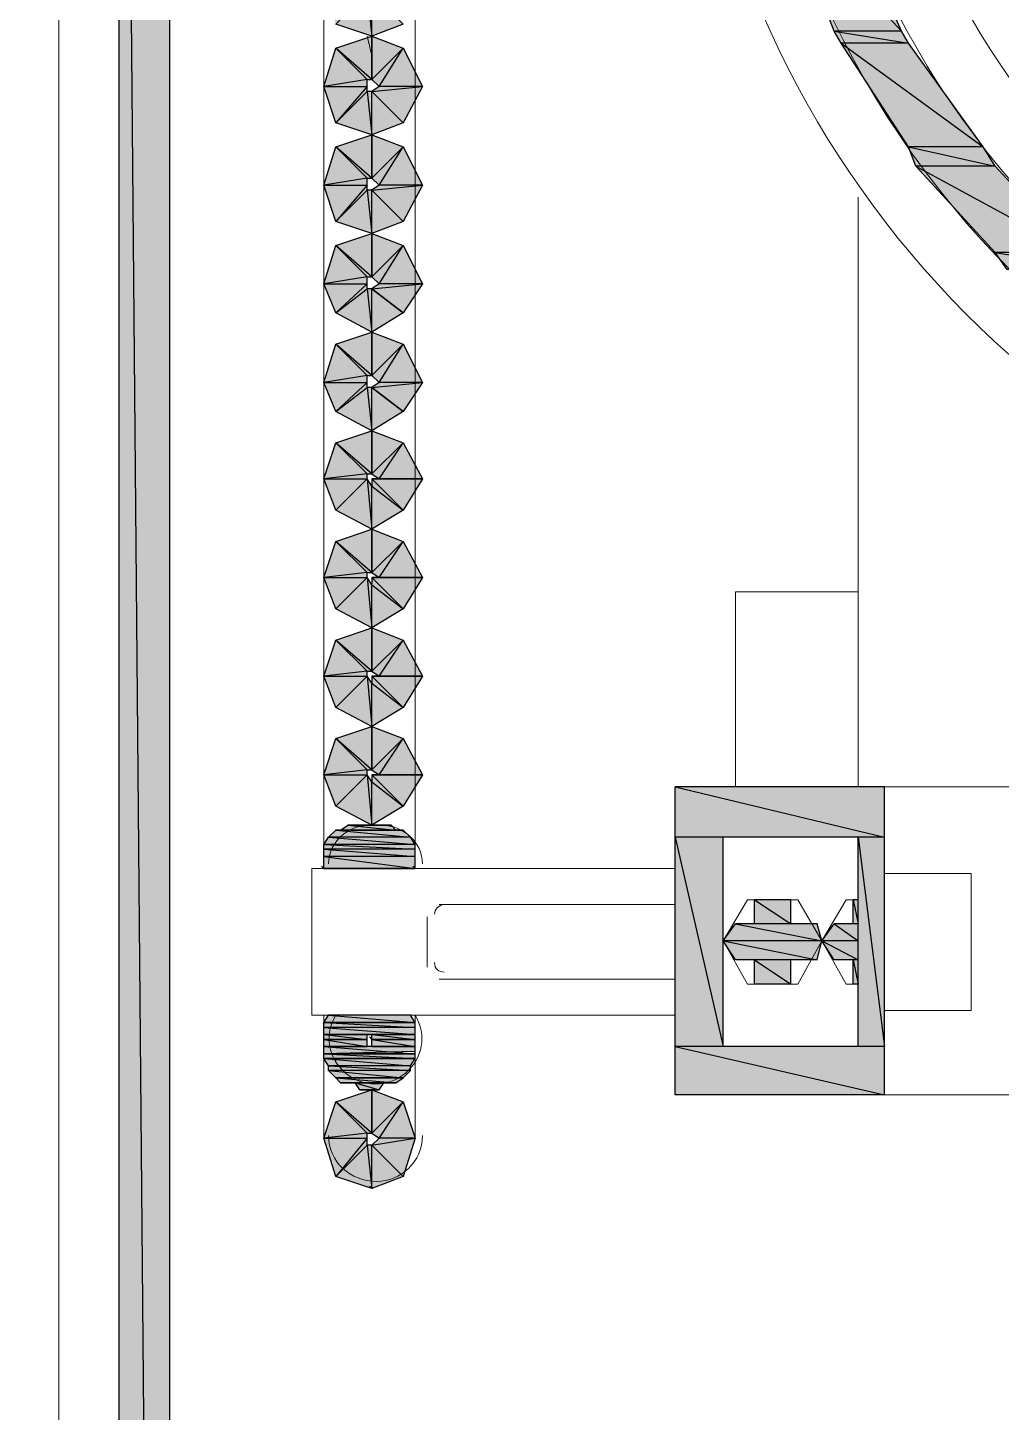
# Model space of a CAD drawing. Header units: millimetres. Extents: x 40 to 176, y -32 to 59.
# Drawn here: x 102.631 to 103.196, y -0.579 to 0.225 of the extents above; entities that cross this region are included whole.
import ezdxf

# ---------------------------------------------------------------- set-up
doc = ezdxf.new("R2010")
doc.units = ezdxf.units.MM
doc.layers.add('15 - Quadro de medição', color=6, linetype='Continuous')

msp = doc.modelspace()

# ---------------------------------------------------------------- hatches: boundary and pattern name
at = {"layer": '15 - Quadro de medição', "true_color": 0x000007}
h = msp.add_hatch(color=7, dxfattribs=at)
h.paths.add_polyline_path([(102.71339, 1.02481), (102.68406, 1.02481), (102.71339, -2.31903)])
h.paths.add_polyline_path([(102.68406, 1.02481), (102.71339, -2.31903), (102.68406, -2.31903)])
h = msp.add_hatch(color=7, dxfattribs=at)
h.paths.add_polyline_path([(103.10588, 0.2957), (103.07096, 0.2957), (103.138, 0.22307)])
h.paths.add_polyline_path([(103.07096, 0.2957), (103.138, 0.22307), (103.0989, 0.22307)])
h = msp.add_hatch(color=7, dxfattribs=at)
h.paths.add_polyline_path([(102.83072, 0.27754), (102.83072, 0.2524), (102.80977, 0.27056)])
h.paths.add_polyline_path([(102.83072, 0.2524), (102.80977, 0.27056), (102.82792, 0.2524)])
h.paths.add_polyline_path([(102.80977, 0.27056), (102.82792, 0.2524), (102.80278, 0.24821)])
h.paths.add_polyline_path([(102.82792, 0.2524), (102.80278, 0.24821), (102.82792, 0.24821)])
h.paths.add_polyline_path([(102.80278, 0.24821), (102.82792, 0.24821), (102.80977, 0.22726)])
h.paths.add_polyline_path([(102.82792, 0.24821), (102.80977, 0.22726), (102.82792, 0.24542)])
h.paths.add_polyline_path([(102.80977, 0.22726), (102.82792, 0.24542), (102.83072, 0.22028)])
h.paths.add_polyline_path([(102.82792, 0.24542), (102.83072, 0.22028), (102.83072, 0.24542)])
h.paths.add_polyline_path([(102.83072, 0.22028), (102.83072, 0.24542), (102.84888, 0.22726)])
h = msp.add_hatch(color=7, dxfattribs=at)
h.paths.add_polyline_path([(102.83072, 0.22028), (102.83072, 0.19513), (102.80977, 0.21329)])
h.paths.add_polyline_path([(102.83072, 0.19513), (102.80977, 0.21329), (102.82792, 0.19513)])
h.paths.add_polyline_path([(102.80977, 0.21329), (102.82792, 0.19513), (102.80278, 0.19094)])
h.paths.add_polyline_path([(102.82792, 0.19513), (102.80278, 0.19094), (102.82792, 0.19094)])
h.paths.add_polyline_path([(102.80278, 0.19094), (102.82792, 0.19094), (102.80977, 0.16999)])
h.paths.add_polyline_path([(102.82792, 0.19094), (102.80977, 0.16999), (102.82792, 0.18815)])
h.paths.add_polyline_path([(102.80977, 0.16999), (102.82792, 0.18815), (102.83072, 0.16301)])
h.paths.add_polyline_path([(102.82792, 0.18815), (102.83072, 0.16301), (102.83072, 0.18815)])
h.paths.add_polyline_path([(102.83072, 0.16301), (102.83072, 0.18815), (102.84888, 0.16999)])
h = msp.add_hatch(color=7, dxfattribs=at)
h.paths.add_polyline_path([(102.86005, 0.19094), (102.83491, 0.19094), (102.84888, 0.21329)])
h.paths.add_polyline_path([(102.83491, 0.19094), (102.84888, 0.21329), (102.83072, 0.19513)])
h.paths.add_polyline_path([(102.84888, 0.21329), (102.83072, 0.19513), (102.83072, 0.22028)])
h = msp.add_hatch(color=7, dxfattribs=at)
h.paths.add_polyline_path([(103.138, 0.22307), (103.0989, 0.22307), (103.1422, 0.21609)])
h.paths.add_polyline_path([(103.0989, 0.22307), (103.1422, 0.21609), (103.10309, 0.21609)])
h = msp.add_hatch(color=7, dxfattribs=at)
h.paths.add_polyline_path([(103.1422, 0.21609), (103.10309, 0.21609), (103.18549, 0.15603)])
h.paths.add_polyline_path([(103.10309, 0.21609), (103.18549, 0.15603), (103.1422, 0.15603)])
h = msp.add_hatch(color=7, dxfattribs=at)
h.paths.add_polyline_path([(102.84888, 0.16999), (102.83072, 0.18815), (102.86005, 0.19094)])
h.paths.add_polyline_path([(102.83072, 0.18815), (102.86005, 0.19094), (102.83491, 0.19094)])
h = msp.add_hatch(color=7, dxfattribs=at)
h.paths.add_polyline_path([(102.83072, 0.16301), (102.83072, 0.13787), (102.80977, 0.15603)])
h.paths.add_polyline_path([(102.83072, 0.13787), (102.80977, 0.15603), (102.82792, 0.13787)])
h.paths.add_polyline_path([(102.80977, 0.15603), (102.82792, 0.13787), (102.80278, 0.13368)])
h.paths.add_polyline_path([(102.82792, 0.13787), (102.80278, 0.13368), (102.82792, 0.13368)])
h.paths.add_polyline_path([(102.80278, 0.13368), (102.82792, 0.13368), (102.80977, 0.11273)])
h.paths.add_polyline_path([(102.82792, 0.13368), (102.80977, 0.11273), (102.82792, 0.13088)])
h.paths.add_polyline_path([(102.80977, 0.11273), (102.82792, 0.13088), (102.83072, 0.10574)])
h.paths.add_polyline_path([(102.82792, 0.13088), (102.83072, 0.10574), (102.83072, 0.13088)])
h.paths.add_polyline_path([(102.83072, 0.10574), (102.83072, 0.13088), (102.84888, 0.11273)])
h = msp.add_hatch(color=7, dxfattribs=at)
h.paths.add_polyline_path([(102.86005, 0.13368), (102.83491, 0.13368), (102.84888, 0.15603)])
h.paths.add_polyline_path([(102.83491, 0.13368), (102.84888, 0.15603), (102.83072, 0.13787)])
h.paths.add_polyline_path([(102.84888, 0.15603), (102.83072, 0.13787), (102.83072, 0.16301)])
h = msp.add_hatch(color=7, dxfattribs=at)
h.paths.add_polyline_path([(103.18549, 0.15603), (103.1422, 0.15603), (103.19248, 0.14485)])
h.paths.add_polyline_path([(103.1422, 0.15603), (103.19248, 0.14485), (103.14639, 0.14485)])
h = msp.add_hatch(color=7, dxfattribs=at)
h.paths.add_polyline_path([(103.19248, 0.14485), (103.14639, 0.14485), (103.23857, 0.09457)])
h.paths.add_polyline_path([(103.14639, 0.14485), (103.23857, 0.09457), (103.19248, 0.09457)])
h = msp.add_hatch(color=7, dxfattribs=at)
h.paths.add_polyline_path([(102.84888, 0.11273), (102.83072, 0.13088), (102.86005, 0.13368)])
h.paths.add_polyline_path([(102.83072, 0.13088), (102.86005, 0.13368), (102.83491, 0.13368)])
h = msp.add_hatch(color=7, dxfattribs=at)
h.paths.add_polyline_path([(102.83072, 0.10574), (102.83072, 0.0806), (102.80977, 0.09876)])
h.paths.add_polyline_path([(102.83072, 0.0806), (102.80977, 0.09876), (102.82792, 0.0806)])
h.paths.add_polyline_path([(102.80977, 0.09876), (102.82792, 0.0806), (102.80278, 0.07641)])
h.paths.add_polyline_path([(102.82792, 0.0806), (102.80278, 0.07641), (102.82792, 0.07641)])
h.paths.add_polyline_path([(102.80278, 0.07641), (102.82792, 0.07641), (102.80977, 0.05965)])
h.paths.add_polyline_path([(102.82792, 0.07641), (102.80977, 0.05965), (102.82792, 0.07362)])
h.paths.add_polyline_path([(102.80977, 0.05965), (102.82792, 0.07362), (102.83072, 0.04847)])
h.paths.add_polyline_path([(102.82792, 0.07362), (102.83072, 0.04847), (102.83072, 0.07362)])
h.paths.add_polyline_path([(102.83072, 0.04847), (102.83072, 0.07362), (102.84888, 0.05965)])
h = msp.add_hatch(color=7, dxfattribs=at)
h.paths.add_polyline_path([(102.86005, 0.07641), (102.83491, 0.07641), (102.84888, 0.09876)])
h.paths.add_polyline_path([(102.83491, 0.07641), (102.84888, 0.09876), (102.83072, 0.0806)])
h.paths.add_polyline_path([(102.84888, 0.09876), (102.83072, 0.0806), (102.83072, 0.10574)])
h = msp.add_hatch(color=7, dxfattribs=at)
h.paths.add_polyline_path([(103.23857, 0.09457), (103.19248, 0.09457), (103.25254, 0.08479)])
h.paths.add_polyline_path([(103.19248, 0.09457), (103.25254, 0.08479), (103.19946, 0.08479)])
h = msp.add_hatch(color=7, dxfattribs=at)
h.paths.add_polyline_path([(102.84888, 0.05965), (102.83072, 0.07362), (102.86005, 0.07641)])
h.paths.add_polyline_path([(102.83072, 0.07362), (102.86005, 0.07641), (102.83491, 0.07641)])
h = msp.add_hatch(color=7, dxfattribs=at)
h.paths.add_polyline_path([(102.83072, 0.04847), (102.83072, 0.02333), (102.80977, 0.04149)])
h.paths.add_polyline_path([(102.83072, 0.02333), (102.80977, 0.04149), (102.82792, 0.02333)])
h.paths.add_polyline_path([(102.80977, 0.04149), (102.82792, 0.02333), (102.80278, 0.01914)])
h.paths.add_polyline_path([(102.82792, 0.02333), (102.80278, 0.01914), (102.82792, 0.01914)])
h.paths.add_polyline_path([(102.80278, 0.01914), (102.82792, 0.01914), (102.80977, 0.00238)])
h.paths.add_polyline_path([(102.82792, 0.01914), (102.80977, 0.00238), (102.82792, 0.01635)])
h.paths.add_polyline_path([(102.80977, 0.00238), (102.82792, 0.01635), (102.83072, -0.00879)])
h.paths.add_polyline_path([(102.82792, 0.01635), (102.83072, -0.00879), (102.83072, 0.01635)])
h.paths.add_polyline_path([(102.83072, -0.00879), (102.83072, 0.01635), (102.84888, 0.00238)])
h = msp.add_hatch(color=7, dxfattribs=at)
h.paths.add_polyline_path([(102.86005, 0.01914), (102.83491, 0.01914), (102.84888, 0.04149)])
h.paths.add_polyline_path([(102.83491, 0.01914), (102.84888, 0.04149), (102.83072, 0.02333)])
h.paths.add_polyline_path([(102.84888, 0.04149), (102.83072, 0.02333), (102.83072, 0.04847)])
h = msp.add_hatch(color=7, dxfattribs=at)
h.paths.add_polyline_path([(102.84888, 0.00238), (102.83072, 0.01635), (102.86005, 0.01914)])
h.paths.add_polyline_path([(102.83072, 0.01635), (102.86005, 0.01914), (102.83491, 0.01914)])
h = msp.add_hatch(color=7, dxfattribs=at)
h.paths.add_polyline_path([(102.83072, -0.00879), (102.83072, -0.03393), (102.80977, -0.01578)])
h.paths.add_polyline_path([(102.83072, -0.03393), (102.80977, -0.01578), (102.82792, -0.03393)])
h.paths.add_polyline_path([(102.80977, -0.01578), (102.82792, -0.03393), (102.80278, -0.03673)])
h.paths.add_polyline_path([(102.82792, -0.03393), (102.80278, -0.03673), (102.82792, -0.03673)])
h.paths.add_polyline_path([(102.80278, -0.03673), (102.82792, -0.03673), (102.80977, -0.05489)])
h = msp.add_hatch(color=7, dxfattribs=at)
h.paths.add_polyline_path([(102.86005, -0.03673), (102.83491, -0.03673), (102.84888, -0.01578)])
h.paths.add_polyline_path([(102.83491, -0.03673), (102.84888, -0.01578), (102.83072, -0.03393)])
h.paths.add_polyline_path([(102.84888, -0.01578), (102.83072, -0.03393), (102.83072, -0.00879)])
h = msp.add_hatch(color=7, dxfattribs=at)
h.paths.add_polyline_path([(102.80977, -0.05489), (102.82792, -0.03673), (102.83072, -0.06606)])
h.paths.add_polyline_path([(102.82792, -0.03673), (102.83072, -0.06606), (102.83072, -0.04092)])
h.paths.add_polyline_path([(102.83072, -0.06606), (102.83072, -0.04092), (102.84888, -0.05489)])
h.paths.add_polyline_path([(102.83072, -0.04092), (102.84888, -0.05489), (102.83072, -0.03673)])
h.paths.add_polyline_path([(102.84888, -0.05489), (102.83072, -0.03673), (102.86005, -0.03673)])
h.paths.add_polyline_path([(102.83072, -0.03673), (102.86005, -0.03673), (102.83491, -0.03673)])
h = msp.add_hatch(color=7, dxfattribs=at)
h.paths.add_polyline_path([(102.83072, -0.06606), (102.83072, -0.0912), (102.80977, -0.07304)])
h.paths.add_polyline_path([(102.83072, -0.0912), (102.80977, -0.07304), (102.82792, -0.0912)])
h.paths.add_polyline_path([(102.80977, -0.07304), (102.82792, -0.0912), (102.80278, -0.09399)])
h.paths.add_polyline_path([(102.82792, -0.0912), (102.80278, -0.09399), (102.82792, -0.09399)])
h.paths.add_polyline_path([(102.80278, -0.09399), (102.82792, -0.09399), (102.80977, -0.11215)])
h = msp.add_hatch(color=7, dxfattribs=at)
h.paths.add_polyline_path([(102.86005, -0.09399), (102.83491, -0.09399), (102.84888, -0.07304)])
h.paths.add_polyline_path([(102.83491, -0.09399), (102.84888, -0.07304), (102.83072, -0.0912)])
h.paths.add_polyline_path([(102.84888, -0.07304), (102.83072, -0.0912), (102.83072, -0.06606)])
h = msp.add_hatch(color=7, dxfattribs=at)
h.paths.add_polyline_path([(102.80977, -0.11215), (102.82792, -0.09399), (102.83072, -0.12333)])
h.paths.add_polyline_path([(102.82792, -0.09399), (102.83072, -0.12333), (102.83072, -0.09819)])
h.paths.add_polyline_path([(102.83072, -0.12333), (102.83072, -0.09819), (102.84888, -0.11215)])
h.paths.add_polyline_path([(102.83072, -0.09819), (102.84888, -0.11215), (102.83072, -0.09399)])
h.paths.add_polyline_path([(102.84888, -0.11215), (102.83072, -0.09399), (102.86005, -0.09399)])
h.paths.add_polyline_path([(102.83072, -0.09399), (102.86005, -0.09399), (102.83491, -0.09399)])
h = msp.add_hatch(color=7, dxfattribs=at)
h.paths.add_polyline_path([(102.83072, -0.12333), (102.83072, -0.14847), (102.80977, -0.13031)])
h.paths.add_polyline_path([(102.83072, -0.14847), (102.80977, -0.13031), (102.82792, -0.14847)])
h.paths.add_polyline_path([(102.80977, -0.13031), (102.82792, -0.14847), (102.80278, -0.15126)])
h.paths.add_polyline_path([(102.82792, -0.14847), (102.80278, -0.15126), (102.82792, -0.15126)])
h.paths.add_polyline_path([(102.80278, -0.15126), (102.82792, -0.15126), (102.80977, -0.16942)])
h = msp.add_hatch(color=7, dxfattribs=at)
h.paths.add_polyline_path([(102.86005, -0.15126), (102.83491, -0.15126), (102.84888, -0.13031)])
h.paths.add_polyline_path([(102.83491, -0.15126), (102.84888, -0.13031), (102.83072, -0.14847)])
h.paths.add_polyline_path([(102.84888, -0.13031), (102.83072, -0.14847), (102.83072, -0.12333)])
h = msp.add_hatch(color=7, dxfattribs=at)
h.paths.add_polyline_path([(102.80977, -0.16942), (102.82792, -0.15126), (102.83072, -0.18059)])
h.paths.add_polyline_path([(102.82792, -0.15126), (102.83072, -0.18059), (102.83072, -0.15545)])
h.paths.add_polyline_path([(102.83072, -0.18059), (102.83072, -0.15545), (102.84888, -0.16942)])
h.paths.add_polyline_path([(102.83072, -0.15545), (102.84888, -0.16942), (102.83072, -0.15126)])
h.paths.add_polyline_path([(102.84888, -0.16942), (102.83072, -0.15126), (102.86005, -0.15126)])
h.paths.add_polyline_path([(102.83072, -0.15126), (102.86005, -0.15126), (102.83491, -0.15126)])
h = msp.add_hatch(color=7, dxfattribs=at)
h.paths.add_polyline_path([(102.83072, -0.18059), (102.83072, -0.20574), (102.80977, -0.18758)])
h.paths.add_polyline_path([(102.83072, -0.20574), (102.80977, -0.18758), (102.82792, -0.20574)])
h.paths.add_polyline_path([(102.80977, -0.18758), (102.82792, -0.20574), (102.80278, -0.20853)])
h.paths.add_polyline_path([(102.82792, -0.20574), (102.80278, -0.20853), (102.82792, -0.20853)])
h.paths.add_polyline_path([(102.80278, -0.20853), (102.82792, -0.20853), (102.80977, -0.22669)])
h = msp.add_hatch(color=7, dxfattribs=at)
h.paths.add_polyline_path([(102.86005, -0.20853), (102.83491, -0.20853), (102.84888, -0.18758)])
h.paths.add_polyline_path([(102.83491, -0.20853), (102.84888, -0.18758), (102.83072, -0.20574)])
h.paths.add_polyline_path([(102.84888, -0.18758), (102.83072, -0.20574), (102.83072, -0.18059)])
h = msp.add_hatch(color=7, dxfattribs=at)
h.paths.add_polyline_path([(102.80977, -0.22669), (102.82792, -0.20853), (102.83072, -0.23786)])
h.paths.add_polyline_path([(102.82792, -0.20853), (102.83072, -0.23786), (102.83072, -0.21272)])
h.paths.add_polyline_path([(102.83072, -0.23786), (102.83072, -0.21272), (102.84888, -0.22669)])
h.paths.add_polyline_path([(102.83072, -0.21272), (102.84888, -0.22669), (102.83072, -0.20853)])
h.paths.add_polyline_path([(102.84888, -0.22669), (102.83072, -0.20853), (102.86005, -0.20853)])
h.paths.add_polyline_path([(102.83072, -0.20853), (102.86005, -0.20853), (102.83491, -0.20853)])
h = msp.add_hatch(color=7, dxfattribs=at)
h.paths.add_polyline_path([(103.12823, -0.21551), (103.00671, -0.21551), (103.12823, -0.24484)])
h.paths.add_polyline_path([(103.00671, -0.21551), (103.12823, -0.24484), (103.00671, -0.24484)])
h = msp.add_hatch(color=7, dxfattribs=at)
h.paths.add_polyline_path([(102.84888, -0.24065), (102.80977, -0.24065), (102.85307, -0.24484)])
h.paths.add_polyline_path([(102.80977, -0.24065), (102.85307, -0.24484), (102.80558, -0.24484)])
h = msp.add_hatch(color=7, dxfattribs=at)
h.paths.add_polyline_path([(102.84189, -0.23786), (102.81675, -0.23786), (102.84469, -0.24065)])
h.paths.add_polyline_path([(102.81675, -0.23786), (102.84469, -0.24065), (102.81256, -0.24065)])
h = msp.add_hatch(color=7, dxfattribs=at)
h.paths.add_polyline_path([(102.85307, -0.24484), (102.80558, -0.24484), (102.85586, -0.24903)])
h.paths.add_polyline_path([(102.80558, -0.24484), (102.85586, -0.24903), (102.80278, -0.24903)])
h = msp.add_hatch(color=7, dxfattribs=at)
h.paths.add_polyline_path([(102.85586, -0.24903), (102.80278, -0.24903), (102.85586, -0.25183)])
h.paths.add_polyline_path([(102.80278, -0.24903), (102.85586, -0.25183), (102.80278, -0.25183)])
h = msp.add_hatch(color=7, dxfattribs=at)
h.paths.add_polyline_path([(103.03464, -0.24484), (103.00671, -0.24484), (103.03464, -0.36636)])
h.paths.add_polyline_path([(103.00671, -0.24484), (103.03464, -0.36636), (103.00671, -0.36636)])
h = msp.add_hatch(color=7, dxfattribs=at)
h.paths.add_polyline_path([(103.12823, -0.24484), (103.11286, -0.24484), (103.12823, -0.36636)])
h.paths.add_polyline_path([(103.11286, -0.24484), (103.12823, -0.36636), (103.11286, -0.36636)])
h = msp.add_hatch(color=7, dxfattribs=at)
h.paths.add_polyline_path([(102.85586, -0.25183), (102.80278, -0.25183), (102.85586, -0.25602)])
h.paths.add_polyline_path([(102.80278, -0.25183), (102.85586, -0.25602), (102.80278, -0.25602)])
h = msp.add_hatch(color=7, dxfattribs=at)
h.paths.add_polyline_path([(102.85586, -0.25602), (102.80278, -0.25602), (102.85586, -0.263)])
h.paths.add_polyline_path([(102.80278, -0.25602), (102.85586, -0.263), (102.80278, -0.263)])
h.paths.add_polyline_path([(102.85586, -0.263), (102.80278, -0.263)])
h.paths.add_polyline_path([(102.80278, -0.263), (102.85586, -0.263)])
h = msp.add_hatch(color=7, dxfattribs=at)
h.paths.add_polyline_path([(103.07375, -0.28116), (103.0528, -0.28116), (103.07375, -0.29513)])
h.paths.add_polyline_path([(103.0528, -0.28116), (103.07375, -0.29513), (103.0528, -0.29513)])
h = msp.add_hatch(color=7, dxfattribs=at)
h.paths.add_polyline_path([(103.11286, -0.28116), (103.11007, -0.28116), (103.11286, -0.29513)])
h.paths.add_polyline_path([(103.11007, -0.28116), (103.11286, -0.29513), (103.11007, -0.29513)])
h = msp.add_hatch(color=7, dxfattribs=at)
h.paths.add_polyline_path([(103.08912, -0.29513), (103.04163, -0.29513), (103.09191, -0.30491)])
h.paths.add_polyline_path([(103.04163, -0.29513), (103.09191, -0.30491), (103.03464, -0.30491)])
h = msp.add_hatch(color=7, dxfattribs=at)
h.paths.add_polyline_path([(103.11286, -0.29513), (103.0989, -0.29513), (103.11286, -0.30491)])
h.paths.add_polyline_path([(103.0989, -0.29513), (103.11286, -0.30491), (103.09191, -0.30491)])
h = msp.add_hatch(color=7, dxfattribs=at)
h.paths.add_polyline_path([(103.09191, -0.30491), (103.03464, -0.30491), (103.08912, -0.31608)])
h.paths.add_polyline_path([(103.03464, -0.30491), (103.08912, -0.31608), (103.04163, -0.31608)])
h = msp.add_hatch(color=7, dxfattribs=at)
h.paths.add_polyline_path([(103.11286, -0.30491), (103.09191, -0.30491), (103.11286, -0.31608)])
h.paths.add_polyline_path([(103.09191, -0.30491), (103.11286, -0.31608), (103.0989, -0.31608)])
h = msp.add_hatch(color=7, dxfattribs=at)
h.paths.add_polyline_path([(103.07375, -0.31608), (103.0528, -0.31608), (103.07375, -0.33005)])
h.paths.add_polyline_path([(103.0528, -0.31608), (103.07375, -0.33005), (103.0528, -0.33005)])
h = msp.add_hatch(color=7, dxfattribs=at)
h.paths.add_polyline_path([(103.11286, -0.31608), (103.11007, -0.31608), (103.11286, -0.33005)])
h.paths.add_polyline_path([(103.11007, -0.31608), (103.11286, -0.33005), (103.11007, -0.33005)])
h = msp.add_hatch(color=7, dxfattribs=at)
h.paths.add_polyline_path([(102.85307, -0.3482), (102.80558, -0.3482), (102.85586, -0.3524)])
h.paths.add_polyline_path([(102.80558, -0.3482), (102.85586, -0.3524), (102.80278, -0.3524)])
h.paths.add_polyline_path([(102.85586, -0.3524), (102.80278, -0.3524)])
h.paths.add_polyline_path([(102.80278, -0.3524), (102.85586, -0.3524)])
h = msp.add_hatch(color=7, dxfattribs=at)
h.paths.add_polyline_path([(102.85586, -0.3524), (102.80278, -0.3524), (102.85586, -0.35519)])
h.paths.add_polyline_path([(102.80278, -0.3524), (102.85586, -0.35519), (102.80278, -0.35519)])
h = msp.add_hatch(color=7, dxfattribs=at)
h.paths.add_polyline_path([(102.85586, -0.35519), (102.80278, -0.35519), (102.85586, -0.35938)])
h.paths.add_polyline_path([(102.80278, -0.35519), (102.85586, -0.35938), (102.80278, -0.35938)])
h.paths.add_polyline_path([(102.85586, -0.35938), (102.80278, -0.35938)])
h.paths.add_polyline_path([(102.80278, -0.35938), (102.85586, -0.35938)])
h.paths.add_polyline_path([(102.85586, -0.35938), (102.83072, -0.35938)])
h.paths.add_polyline_path([(102.85586, -0.35938), (102.83072, -0.35938)])
h = msp.add_hatch(color=7, dxfattribs=at)
h.paths.add_polyline_path([(102.82792, -0.35938), (102.80278, -0.35938), (102.82792, -0.36217)])
h.paths.add_polyline_path([(102.80278, -0.35938), (102.82792, -0.36217), (102.80278, -0.36217)])
h.paths.add_polyline_path([(102.82792, -0.36217), (102.80278, -0.36217)])
h.paths.add_polyline_path([(102.80278, -0.36217), (102.82792, -0.36217)])
h = msp.add_hatch(color=7, dxfattribs=at)
h.paths.add_polyline_path([(102.85586, -0.35938), (102.83072, -0.35938), (102.85586, -0.36217)])
h.paths.add_polyline_path([(102.83072, -0.35938), (102.85586, -0.36217), (102.83072, -0.36217)])
h = msp.add_hatch(color=7, dxfattribs=at)
h.paths.add_polyline_path([(102.82792, -0.36217), (102.80278, -0.36217), (102.82792, -0.36636)])
h.paths.add_polyline_path([(102.80278, -0.36217), (102.82792, -0.36636), (102.80278, -0.36636)])
h = msp.add_hatch(color=7, dxfattribs=at)
h.paths.add_polyline_path([(102.85586, -0.36636), (102.80278, -0.36636), (102.85586, -0.37055)])
h.paths.add_polyline_path([(102.80278, -0.36636), (102.85586, -0.37055), (102.80278, -0.37055)])
h.paths.add_polyline_path([(102.85586, -0.37055), (102.80278, -0.37055)])
h.paths.add_polyline_path([(102.80278, -0.37055), (102.85586, -0.37055), (102.85586, -0.36916)])
h = msp.add_hatch(color=7, dxfattribs=at)
h.paths.add_polyline_path([(102.85586, -0.36217), (102.83072, -0.36217), (102.85586, -0.36636)])
h.paths.add_polyline_path([(102.83072, -0.36217), (102.85586, -0.36636), (102.83072, -0.36636)])
h = msp.add_hatch(color=7, dxfattribs=at)
h.paths.add_polyline_path([(103.12823, -0.36636), (103.00671, -0.36636), (103.12823, -0.3943)])
h.paths.add_polyline_path([(103.00671, -0.36636), (103.12823, -0.3943), (103.00671, -0.3943)])
h = msp.add_hatch(color=7, dxfattribs=at)
h.paths.add_polyline_path([(102.85586, -0.37055), (102.80278, -0.37055), (102.85586, -0.37335)])
h.paths.add_polyline_path([(102.80278, -0.37055), (102.85586, -0.37335), (102.80278, -0.37335)])
h.paths.add_polyline_path([(102.85586, -0.37335), (102.80278, -0.37335)])
h.paths.add_polyline_path([(102.80278, -0.37335), (102.85586, -0.37335)])
h = msp.add_hatch(color=7, dxfattribs=at)
h.paths.add_polyline_path([(102.85586, -0.37335), (102.80278, -0.37335), (102.85307, -0.37754)])
h.paths.add_polyline_path([(102.80278, -0.37335), (102.85307, -0.37754), (102.80558, -0.37754)])
h = msp.add_hatch(color=7, dxfattribs=at)
h.paths.add_polyline_path([(102.85307, -0.37754), (102.80558, -0.37754), (102.85307, -0.38033)])
h.paths.add_polyline_path([(102.80558, -0.37754), (102.85307, -0.38033), (102.80558, -0.38033)])
h = msp.add_hatch(color=7, dxfattribs=at)
h.paths.add_polyline_path([(102.85307, -0.38033), (102.80558, -0.38033), (102.84888, -0.38452)])
h.paths.add_polyline_path([(102.80558, -0.38033), (102.84888, -0.38452), (102.80977, -0.38452)])
h.paths.add_polyline_path([(102.84888, -0.38452), (102.80977, -0.38452)])
h.paths.add_polyline_path([(102.80977, -0.38452), (102.84888, -0.38452)])
h = msp.add_hatch(color=7, dxfattribs=at)
h.paths.add_polyline_path([(102.84888, -0.38452), (102.80977, -0.38452), (102.84469, -0.38731)])
h.paths.add_polyline_path([(102.80977, -0.38452), (102.84469, -0.38731), (102.81256, -0.38731)])
h.paths.add_polyline_path([(102.84469, -0.38731), (102.81256, -0.38731)])
h.paths.add_polyline_path([(102.81256, -0.38731), (102.84469, -0.38731)])
h = msp.add_hatch(color=7, dxfattribs=at)
h.paths.add_polyline_path([(102.83072, -0.3915), (102.83072, -0.41665), (102.80977, -0.39849)])
h.paths.add_polyline_path([(102.83072, -0.41665), (102.80977, -0.39849), (102.82792, -0.41665)])
h.paths.add_polyline_path([(102.80977, -0.39849), (102.82792, -0.41665), (102.80278, -0.41944)])
h.paths.add_polyline_path([(102.82792, -0.41665), (102.80278, -0.41944), (102.82792, -0.41944)])
h.paths.add_polyline_path([(102.80278, -0.41944), (102.82792, -0.41944), (102.80977, -0.44179)])
h.paths.add_polyline_path([(102.82792, -0.41944), (102.80977, -0.44179), (102.82792, -0.42363)])
h.paths.add_polyline_path([(102.80977, -0.44179), (102.82792, -0.42363), (102.83072, -0.44877)])
h.paths.add_polyline_path([(102.82792, -0.42363), (102.83072, -0.44877), (102.83072, -0.42363)])
h.paths.add_polyline_path([(102.83072, -0.44877), (102.83072, -0.42363), (102.84888, -0.44179)])
h = msp.add_hatch(color=7, dxfattribs=at)
h.paths.add_polyline_path([(102.8377, -0.38731), (102.82094, -0.38731), (102.83491, -0.3915)])
h.paths.add_polyline_path([(102.82094, -0.38731), (102.83491, -0.3915), (102.82373, -0.3915)])
h.paths.add_polyline_path([(102.83491, -0.3915), (102.82373, -0.3915), (102.82792, -0.3915)])
h = msp.add_hatch(color=7, dxfattribs=at)
h.paths.add_polyline_path([(102.85586, -0.41944), (102.83491, -0.41944), (102.84888, -0.39849)])
h.paths.add_polyline_path([(102.83491, -0.41944), (102.84888, -0.39849), (102.83072, -0.41665)])
h.paths.add_polyline_path([(102.84888, -0.39849), (102.83072, -0.41665), (102.83072, -0.3915)])
h = msp.add_hatch(color=7, dxfattribs=at)
h.paths.add_polyline_path([(102.84888, -0.44179), (102.83072, -0.42363), (102.85586, -0.41944)])
h.paths.add_polyline_path([(102.83072, -0.42363), (102.85586, -0.41944), (102.83491, -0.41944)])

# ---------------------------------------------------------------- linework, layer by layer
at = {"layer": '15 - Quadro de medição', "color": 7, "linetype": 'Continuous', "lineweight": 20, "true_color": 0x000007}
for points in [[(100.79285, 1.38517), (102.64914, 1.38517), (102.64914, -2.31903), (100.79285, -2.31903)], [(102.64914, 1.38517), (104.50124, 1.38517), (104.50124, -2.31903), (102.64914, -2.31903)], [(103.57519, -0.21551), (104.14646, -0.21551), (104.14646, -0.3943), (103.00671, -0.3943), (103.00671, -0.21551)], [(103.12823, -0.34541), (103.17851, -0.34541), (103.17851, -0.2658), (103.12823, -0.2658)], [(103.04861, -0.28116), (103.03464, -0.30491), (103.04861, -0.33005), (103.07794, -0.33005), (103.09191, -0.30491), (103.07794, -0.28116)]]:
    msp.add_lwpolyline(points, close=True, dxfattribs=at)
for points in [[(102.71339, -2.31903), (102.71339, 1.23851), (102.71339, 1.23851)], [(102.64914, 1.16029), (102.64914, -2.31903), (100.79285, -2.31903), (100.79285, 1.16029)], [(104.50124, 1.16029), (104.50124, -2.31903), (102.64914, -2.31903), (102.64914, 1.16029)], [(102.68406, 1.02481), (102.68406, -2.31903), (102.71339, -2.31903), (102.67009, -2.31903)], [(102.80278, -0.263), (102.80278, 0.64489), (102.80278, 0.64489)], [(102.85586, 0.64489), (102.85586, -0.263), (102.85586, -0.263)], [(102.83072, 0.2091), (102.82792, 0.22028), (102.82792, 0.22028)], [(103.11286, -0.21551), (103.11286, 0.12669), (103.11286, 0.12669)], [(103.04163, -0.21551), (103.04163, -0.10238), (103.11286, -0.10238)], [(103.12823, -0.21551), (103.12823, -0.3943), (103.12823, -0.3943)], [(102.83491, -0.23786), (102.83072, -0.23786), (102.82792, -0.23786)], [(103.11286, -0.24484), (103.03464, -0.24484), (103.03464, -0.36636), (103.11286, -0.36636)], [(103.11286, -0.24484), (103.11286, -0.36636), (103.11286, -0.36636)], [(103.00671, -0.263), (102.7958, -0.263), (102.7958, -0.3482), (103.00671, -0.3482)], [(102.7958, -0.263), (102.89916, -0.263), (102.89916, -0.263)], [(102.80278, -0.263), (102.80139, -0.26161), (102.80139, -0.26161)], [(102.85586, -0.263), (102.85446, -0.26161), (102.85446, -0.26161)], [(103.0528, -0.28116), (103.0528, -0.29513), (103.0528, -0.29513)], [(103.07375, -0.28116), (103.07375, -0.29513), (103.07375, -0.29513)], [(103.11286, -0.28116), (103.10588, -0.28116), (103.09191, -0.30491), (103.10588, -0.33005), (103.11286, -0.33005)], [(103.10588, -0.28116), (103.11007, -0.28116), (103.11007, -0.29513)], [(102.86983, -0.28395), (103.00671, -0.28395), (103.00671, -0.28395)], [(102.86284, -0.32027), (102.86284, -0.29094), (102.86284, -0.29094)], [(103.04163, -0.29513), (103.0528, -0.29513), (103.0528, -0.29513)], [(103.07375, -0.29513), (103.08912, -0.29513), (103.08912, -0.29513)], [(103.0989, -0.29513), (103.11007, -0.29513), (103.11007, -0.29513)], [(103.04163, -0.31608), (103.0528, -0.31608), (103.0528, -0.31608)], [(103.0528, -0.31608), (103.0528, -0.33005), (103.0528, -0.33005)], [(103.07375, -0.31608), (103.07375, -0.33005), (103.07375, -0.33005)], [(103.07375, -0.31608), (103.08912, -0.31608), (103.08912, -0.31608)], [(103.0989, -0.31608), (103.11007, -0.31608), (103.11007, -0.31608)], [(103.11007, -0.31608), (103.11007, -0.33005), (103.11007, -0.33005)], [(103.00671, -0.32725), (102.86983, -0.32725), (102.86983, -0.32725)], [(102.80278, -0.41944), (102.80278, -0.3482), (102.80278, -0.3482)], [(102.85586, -0.3482), (102.85586, -0.41944), (102.85586, -0.41944)], [(102.83072, -0.36217), (102.82932, -0.36078), (102.82932, -0.36078)], [(102.83072, -0.44877), (102.82932, -0.44737), (102.82932, -0.44737)]]:
    msp.add_lwpolyline(points, dxfattribs=at)
at = {"layer": '15 - Quadro de medição', "color": 7, "linetype": 'Continuous', "lineweight": -2, "true_color": 0x000007}
for points in [[(102.71339, 1.02481), (102.68406, 1.02481), (102.71339, -2.31903)], [(102.68406, 1.02481), (102.71339, -2.31903), (102.68406, -2.31903)], [(103.10588, 0.2957), (103.07096, 0.2957), (103.138, 0.22307)], [(103.07096, 0.2957), (103.138, 0.22307), (103.0989, 0.22307)], [(102.80977, 0.22726), (102.82792, 0.24542), (102.83072, 0.22028)], [(102.82792, 0.24542), (102.83072, 0.22028), (102.83072, 0.24542)], [(102.83072, 0.22028), (102.83072, 0.24542), (102.84888, 0.22726)], [(102.83072, 0.22028), (102.83072, 0.19513), (102.80977, 0.21329)], [(102.84888, 0.21329), (102.83072, 0.19513), (102.83072, 0.22028)], [(103.138, 0.22307), (103.0989, 0.22307), (103.1422, 0.21609)], [(103.0989, 0.22307), (103.1422, 0.21609), (103.10309, 0.21609)], [(102.80977, 0.21329), (102.82792, 0.19513), (102.80278, 0.19094)], [(102.83072, 0.19513), (102.80977, 0.21329), (102.82792, 0.19513)], [(102.83491, 0.19094), (102.84888, 0.21329), (102.83072, 0.19513)], [(102.86005, 0.19094), (102.83491, 0.19094), (102.84888, 0.21329)], [(103.1422, 0.21609), (103.10309, 0.21609), (103.18549, 0.15603)], [(103.10309, 0.21609), (103.18549, 0.15603), (103.1422, 0.15603)], [(102.82792, 0.19513), (102.80278, 0.19094), (102.82792, 0.19094)], [(102.80278, 0.19094), (102.82792, 0.19094), (102.80977, 0.16999)], [(102.82792, 0.19094), (102.80977, 0.16999), (102.82792, 0.18815)], [(102.80977, 0.16999), (102.82792, 0.18815), (102.83072, 0.16301)], [(102.82792, 0.18815), (102.83072, 0.16301), (102.83072, 0.18815)], [(102.84888, 0.16999), (102.83072, 0.18815), (102.86005, 0.19094)], [(102.83072, 0.18815), (102.86005, 0.19094), (102.83491, 0.19094)], [(102.83072, 0.16301), (102.83072, 0.18815), (102.84888, 0.16999)], [(102.83072, 0.16301), (102.83072, 0.13787), (102.80977, 0.15603)], [(102.84888, 0.15603), (102.83072, 0.13787), (102.83072, 0.16301)], [(102.80977, 0.15603), (102.82792, 0.13787), (102.80278, 0.13368)], [(102.83072, 0.13787), (102.80977, 0.15603), (102.82792, 0.13787)], [(102.83491, 0.13368), (102.84888, 0.15603), (102.83072, 0.13787)], [(102.86005, 0.13368), (102.83491, 0.13368), (102.84888, 0.15603)], [(103.18549, 0.15603), (103.1422, 0.15603), (103.19248, 0.14485)], [(103.1422, 0.15603), (103.19248, 0.14485), (103.14639, 0.14485)], [(103.19248, 0.14485), (103.14639, 0.14485), (103.23857, 0.09457)], [(103.14639, 0.14485), (103.23857, 0.09457), (103.19248, 0.09457)], [(102.82792, 0.13787), (102.80278, 0.13368), (102.82792, 0.13368)], [(102.80278, 0.13368), (102.82792, 0.13368), (102.80977, 0.11273)], [(102.82792, 0.13368), (102.80977, 0.11273), (102.82792, 0.13088)], [(102.80977, 0.11273), (102.82792, 0.13088), (102.83072, 0.10574)], [(102.82792, 0.13088), (102.83072, 0.10574), (102.83072, 0.13088)], [(102.84888, 0.11273), (102.83072, 0.13088), (102.86005, 0.13368)], [(102.83072, 0.13088), (102.86005, 0.13368), (102.83491, 0.13368)], [(102.83072, 0.10574), (102.83072, 0.13088), (102.84888, 0.11273)], [(102.83072, 0.10574), (102.83072, 0.0806), (102.80977, 0.09876)], [(102.84888, 0.09876), (102.83072, 0.0806), (102.83072, 0.10574)], [(102.80977, 0.09876), (102.82792, 0.0806), (102.80278, 0.07641)], [(102.83072, 0.0806), (102.80977, 0.09876), (102.82792, 0.0806)], [(102.83491, 0.07641), (102.84888, 0.09876), (102.83072, 0.0806)], [(102.86005, 0.07641), (102.83491, 0.07641), (102.84888, 0.09876)], [(103.23857, 0.09457), (103.19248, 0.09457), (103.25254, 0.08479)], [(103.19248, 0.09457), (103.25254, 0.08479), (103.19946, 0.08479)], [(102.82792, 0.0806), (102.80278, 0.07641), (102.82792, 0.07641)], [(102.80278, 0.07641), (102.82792, 0.07641), (102.80977, 0.05965)], [(102.82792, 0.07641), (102.80977, 0.05965), (102.82792, 0.07362)], [(102.80977, 0.05965), (102.82792, 0.07362), (102.83072, 0.04847)], [(102.82792, 0.07362), (102.83072, 0.04847), (102.83072, 0.07362)], [(102.84888, 0.05965), (102.83072, 0.07362), (102.86005, 0.07641)], [(102.83072, 0.07362), (102.86005, 0.07641), (102.83491, 0.07641)], [(102.83072, 0.04847), (102.83072, 0.07362), (102.84888, 0.05965)], [(102.83072, 0.04847), (102.83072, 0.02333), (102.80977, 0.04149)], [(102.84888, 0.04149), (102.83072, 0.02333), (102.83072, 0.04847)], [(102.80977, 0.04149), (102.82792, 0.02333), (102.80278, 0.01914)], [(102.83072, 0.02333), (102.80977, 0.04149), (102.82792, 0.02333)], [(102.83491, 0.01914), (102.84888, 0.04149), (102.83072, 0.02333)], [(102.86005, 0.01914), (102.83491, 0.01914), (102.84888, 0.04149)], [(102.82792, 0.02333), (102.80278, 0.01914), (102.82792, 0.01914)], [(102.80278, 0.01914), (102.82792, 0.01914), (102.80977, 0.00238)], [(102.82792, 0.01914), (102.80977, 0.00238), (102.82792, 0.01635)], [(102.80977, 0.00238), (102.82792, 0.01635), (102.83072, -0.00879)], [(102.82792, 0.01635), (102.83072, -0.00879), (102.83072, 0.01635)], [(102.84888, 0.00238), (102.83072, 0.01635), (102.86005, 0.01914)], [(102.83072, 0.01635), (102.86005, 0.01914), (102.83491, 0.01914)], [(102.83072, -0.00879), (102.83072, 0.01635), (102.84888, 0.00238)], [(102.80977, -0.01578), (102.82792, -0.03393), (102.80278, -0.03673)], [(102.83072, -0.00879), (102.83072, -0.03393), (102.80977, -0.01578)], [(102.83072, -0.03393), (102.80977, -0.01578), (102.82792, -0.03393)], [(102.84888, -0.01578), (102.83072, -0.03393), (102.83072, -0.00879)], [(102.83491, -0.03673), (102.84888, -0.01578), (102.83072, -0.03393)], [(102.86005, -0.03673), (102.83491, -0.03673), (102.84888, -0.01578)], [(102.82792, -0.03393), (102.80278, -0.03673), (102.82792, -0.03673)], [(102.80278, -0.03673), (102.82792, -0.03673), (102.80977, -0.05489)], [(102.80977, -0.05489), (102.82792, -0.03673), (102.83072, -0.06606)], [(102.82792, -0.03673), (102.83072, -0.06606), (102.83072, -0.04092)], [(102.83072, -0.04092), (102.84888, -0.05489), (102.83072, -0.03673)], [(102.84888, -0.05489), (102.83072, -0.03673), (102.86005, -0.03673)], [(102.83072, -0.03673), (102.86005, -0.03673), (102.83491, -0.03673)], [(102.83072, -0.06606), (102.83072, -0.04092), (102.84888, -0.05489)], [(102.83072, -0.06606), (102.83072, -0.0912), (102.80977, -0.07304)], [(102.84888, -0.07304), (102.83072, -0.0912), (102.83072, -0.06606)], [(102.80977, -0.07304), (102.82792, -0.0912), (102.80278, -0.09399)], [(102.83072, -0.0912), (102.80977, -0.07304), (102.82792, -0.0912)], [(102.83491, -0.09399), (102.84888, -0.07304), (102.83072, -0.0912)], [(102.86005, -0.09399), (102.83491, -0.09399), (102.84888, -0.07304)], [(102.82792, -0.0912), (102.80278, -0.09399), (102.82792, -0.09399)], [(102.80278, -0.09399), (102.82792, -0.09399), (102.80977, -0.11215)], [(102.80977, -0.11215), (102.82792, -0.09399), (102.83072, -0.12333)], [(102.82792, -0.09399), (102.83072, -0.12333), (102.83072, -0.09819)], [(102.83072, -0.09819), (102.84888, -0.11215), (102.83072, -0.09399)], [(102.84888, -0.11215), (102.83072, -0.09399), (102.86005, -0.09399)], [(102.83072, -0.09399), (102.86005, -0.09399), (102.83491, -0.09399)], [(102.83072, -0.12333), (102.83072, -0.09819), (102.84888, -0.11215)], [(102.83072, -0.12333), (102.83072, -0.14847), (102.80977, -0.13031)], [(102.84888, -0.13031), (102.83072, -0.14847), (102.83072, -0.12333)], [(102.80977, -0.13031), (102.82792, -0.14847), (102.80278, -0.15126)], [(102.83072, -0.14847), (102.80977, -0.13031), (102.82792, -0.14847)], [(102.83491, -0.15126), (102.84888, -0.13031), (102.83072, -0.14847)], [(102.86005, -0.15126), (102.83491, -0.15126), (102.84888, -0.13031)], [(102.82792, -0.14847), (102.80278, -0.15126), (102.82792, -0.15126)], [(102.80278, -0.15126), (102.82792, -0.15126), (102.80977, -0.16942)], [(102.80977, -0.16942), (102.82792, -0.15126), (102.83072, -0.18059)], [(102.82792, -0.15126), (102.83072, -0.18059), (102.83072, -0.15545)], [(102.83072, -0.15545), (102.84888, -0.16942), (102.83072, -0.15126)], [(102.84888, -0.16942), (102.83072, -0.15126), (102.86005, -0.15126)], [(102.83072, -0.15126), (102.86005, -0.15126), (102.83491, -0.15126)], [(102.83072, -0.18059), (102.83072, -0.15545), (102.84888, -0.16942)], [(102.83072, -0.18059), (102.83072, -0.20574), (102.80977, -0.18758)], [(102.84888, -0.18758), (102.83072, -0.20574), (102.83072, -0.18059)], [(102.80977, -0.18758), (102.82792, -0.20574), (102.80278, -0.20853)], [(102.83072, -0.20574), (102.80977, -0.18758), (102.82792, -0.20574)], [(102.83491, -0.20853), (102.84888, -0.18758), (102.83072, -0.20574)], [(102.86005, -0.20853), (102.83491, -0.20853), (102.84888, -0.18758)], [(102.82792, -0.20574), (102.80278, -0.20853), (102.82792, -0.20853)], [(102.80278, -0.20853), (102.82792, -0.20853), (102.80977, -0.22669)], [(102.80977, -0.22669), (102.82792, -0.20853), (102.83072, -0.23786)], [(102.82792, -0.20853), (102.83072, -0.23786), (102.83072, -0.21272)], [(102.83072, -0.21272), (102.84888, -0.22669), (102.83072, -0.20853)], [(102.84888, -0.22669), (102.83072, -0.20853), (102.86005, -0.20853)], [(102.83072, -0.20853), (102.86005, -0.20853), (102.83491, -0.20853)], [(102.83072, -0.23786), (102.83072, -0.21272), (102.84888, -0.22669)], [(103.12823, -0.21551), (103.00671, -0.21551), (103.12823, -0.24484)], [(103.00671, -0.21551), (103.12823, -0.24484), (103.00671, -0.24484)], [(102.80977, -0.24065), (102.85307, -0.24484), (102.80558, -0.24484)], [(102.81256, -0.24065), (102.84888, -0.24065), (102.80977, -0.24065)], [(102.84888, -0.24065), (102.80977, -0.24065), (102.85307, -0.24484)], [(102.81675, -0.23786), (102.84469, -0.24065), (102.81256, -0.24065)], [(102.84469, -0.24065), (102.81256, -0.24065), (102.84888, -0.24065)], [(102.82094, -0.23786), (102.84189, -0.23786), (102.81675, -0.23786)], [(102.84189, -0.23786), (102.81675, -0.23786), (102.84469, -0.24065)], [(102.82792, -0.23786), (102.8377, -0.23786), (102.82094, -0.23786)], [(102.8377, -0.23786), (102.82094, -0.23786), (102.84189, -0.23786)], [(102.83491, -0.23786), (102.82792, -0.23786), (102.8377, -0.23786)], [(102.80558, -0.24484), (102.85586, -0.24903), (102.80278, -0.24903)], [(102.85586, -0.24903), (102.80278, -0.24903), (102.85586, -0.25183)], [(102.80278, -0.24903), (102.85586, -0.25183), (102.80278, -0.25183)], [(102.85307, -0.24484), (102.80558, -0.24484), (102.85586, -0.24903)], [(103.03464, -0.24484), (103.00671, -0.24484), (103.03464, -0.36636)], [(103.00671, -0.24484), (103.03464, -0.36636), (103.00671, -0.36636)], [(103.12823, -0.24484), (103.11286, -0.24484), (103.12823, -0.36636)], [(103.11286, -0.24484), (103.12823, -0.36636), (103.11286, -0.36636)], [(102.85586, -0.25183), (102.80278, -0.25183), (102.85586, -0.25602)], [(102.80278, -0.25183), (102.85586, -0.25602), (102.80278, -0.25602)], [(102.85586, -0.25602), (102.80278, -0.25602), (102.85586, -0.263)], [(102.80278, -0.25602), (102.85586, -0.263), (102.80278, -0.263)], [(102.85586, -0.263), (102.80278, -0.263)], [(102.80278, -0.263), (102.85586, -0.263), (102.85586, -0.263)], [(103.07375, -0.28116), (103.0528, -0.28116), (103.07375, -0.29513)], [(103.0528, -0.28116), (103.07375, -0.29513), (103.0528, -0.29513)], [(103.11286, -0.28116), (103.11007, -0.28116), (103.11286, -0.29513)], [(103.11007, -0.28116), (103.11286, -0.29513), (103.11007, -0.29513)], [(103.04163, -0.29513), (103.09191, -0.30491), (103.03464, -0.30491)], [(103.08912, -0.29513), (103.04163, -0.29513), (103.09191, -0.30491)], [(103.0989, -0.29513), (103.11286, -0.30491), (103.09191, -0.30491)], [(103.11286, -0.29513), (103.0989, -0.29513), (103.11286, -0.30491)], [(103.09191, -0.30491), (103.03464, -0.30491), (103.08912, -0.31608)], [(103.03464, -0.30491), (103.08912, -0.31608), (103.04163, -0.31608)], [(103.11286, -0.30491), (103.09191, -0.30491), (103.11286, -0.31608)], [(103.09191, -0.30491), (103.11286, -0.31608), (103.0989, -0.31608)], [(103.07375, -0.31608), (103.0528, -0.31608), (103.07375, -0.33005)], [(103.0528, -0.31608), (103.07375, -0.33005), (103.0528, -0.33005)], [(103.11286, -0.31608), (103.11007, -0.31608), (103.11286, -0.33005)], [(103.11007, -0.31608), (103.11286, -0.33005), (103.11007, -0.33005)], [(102.80558, -0.3482), (102.85586, -0.3524), (102.80278, -0.3524)], [(102.85586, -0.3524), (102.80278, -0.3524)], [(102.80278, -0.3524), (102.85586, -0.3524), (102.85586, -0.3524)], [(102.85586, -0.3524), (102.80278, -0.3524), (102.85586, -0.35519)], [(102.80278, -0.3524), (102.85586, -0.35519), (102.80278, -0.35519)], [(102.85307, -0.3482), (102.80558, -0.3482), (102.85586, -0.3524)], [(102.85586, -0.35519), (102.80278, -0.35519), (102.85586, -0.35938)], [(102.80278, -0.35519), (102.85586, -0.35938), (102.80278, -0.35938)], [(102.85586, -0.35938), (102.80278, -0.35938)], [(102.80278, -0.35938), (102.85586, -0.35938), (102.85586, -0.35938)], [(102.80278, -0.35938), (102.82792, -0.35938), (102.82792, -0.35938)], [(102.82792, -0.35938), (102.82792, -0.35938), (102.80278, -0.35938)], [(102.80278, -0.35938), (102.82792, -0.35938), (102.82792, -0.35938)], [(102.82792, -0.35938), (102.82792, -0.35938), (102.80278, -0.35938)], [(102.80278, -0.35938), (102.82792, -0.35938), (102.82792, -0.35938)], [(102.82792, -0.35938), (102.82792, -0.35938), (102.80278, -0.35938)], [(102.80278, -0.35938), (102.82792, -0.35938), (102.82792, -0.35938)], [(102.82792, -0.35938), (102.82792, -0.35938), (102.80278, -0.35938)], [(102.80278, -0.35938), (102.82792, -0.35938), (102.82792, -0.35938)], [(102.82792, -0.35938), (102.82792, -0.35938), (102.80278, -0.35938)], [(102.82792, -0.35938), (102.80278, -0.35938), (102.82792, -0.36217)], [(102.80278, -0.35938), (102.82792, -0.36217), (102.80278, -0.36217)], [(102.85586, -0.35938), (102.85586, -0.35938), (102.83072, -0.35938)], [(102.85586, -0.35938), (102.83072, -0.35938)], [(102.83072, -0.35938), (102.85586, -0.35938), (102.85586, -0.35938)], [(102.85586, -0.35938), (102.85586, -0.35938), (102.83072, -0.35938)], [(102.83072, -0.35938), (102.85586, -0.35938), (102.85586, -0.35938)], [(102.85586, -0.35938), (102.85586, -0.35938), (102.83072, -0.35938)], [(102.83072, -0.35938), (102.85586, -0.35938), (102.85586, -0.35938)], [(102.85586, -0.35938), (102.85586, -0.35938), (102.83072, -0.35938)], [(102.83072, -0.35938), (102.85586, -0.35938), (102.85586, -0.35938)], [(102.85586, -0.35938), (102.85586, -0.35938), (102.83072, -0.35938)], [(102.85586, -0.35938), (102.83072, -0.35938), (102.85586, -0.36217)], [(102.83072, -0.35938), (102.85586, -0.36217), (102.83072, -0.36217)], [(102.82792, -0.36217), (102.80278, -0.36217)], [(102.80278, -0.36217), (102.82792, -0.36217), (102.82792, -0.36217)], [(102.80278, -0.36217), (102.82792, -0.36217), (102.82792, -0.36217)], [(102.82792, -0.36217), (102.82792, -0.36217), (102.80278, -0.36217)], [(102.80278, -0.36217), (102.82792, -0.36217), (102.82792, -0.36217)], [(102.82792, -0.36217), (102.82792, -0.36217), (102.80278, -0.36217)], [(102.80278, -0.36217), (102.82792, -0.36217), (102.82792, -0.36217)], [(102.82792, -0.36217), (102.82792, -0.36217), (102.80278, -0.36217)], [(102.82792, -0.36217), (102.80278, -0.36217)], [(102.80278, -0.36217), (102.82792, -0.36217), (102.82792, -0.36217)], [(102.80278, -0.36217), (102.82792, -0.36217), (102.82792, -0.36217)], [(102.82792, -0.36217), (102.82792, -0.36217), (102.80278, -0.36217)], [(102.80278, -0.36217), (102.82792, -0.36217), (102.82792, -0.36217)], [(102.82792, -0.36217), (102.82792, -0.36217), (102.80278, -0.36217)], [(102.82792, -0.36217), (102.80278, -0.36217), (102.82792, -0.36636)], [(102.80278, -0.36217), (102.82792, -0.36636), (102.80278, -0.36636)], [(102.80278, -0.36636), (102.82792, -0.36636), (102.82792, -0.36636)], [(102.82792, -0.36636), (102.82792, -0.36636), (102.80278, -0.36636)], [(102.80278, -0.36636), (102.82792, -0.36636), (102.82792, -0.36636)], [(102.82792, -0.36636), (102.82792, -0.36636), (102.80278, -0.36636)], [(102.80278, -0.36636), (102.82792, -0.36636), (102.82792, -0.36636)], [(102.82792, -0.36636), (102.82792, -0.36636), (102.80278, -0.36636)], [(102.80278, -0.36636), (102.82792, -0.36636), (102.82792, -0.36636)], [(102.82792, -0.36636), (102.82792, -0.36636), (102.80278, -0.36636)], [(102.85586, -0.36636), (102.80278, -0.36636), (102.85586, -0.37055)], [(102.80278, -0.36636), (102.85586, -0.37055), (102.80278, -0.37055)], [(102.80278, -0.37055), (102.85586, -0.37055), (102.85586, -0.36916)], [(102.83072, -0.36217), (102.85586, -0.36217), (102.85586, -0.36217)], [(102.85586, -0.36217), (102.85586, -0.36217), (102.83072, -0.36217)], [(102.85586, -0.36217), (102.83072, -0.36217)], [(102.83072, -0.36217), (102.85586, -0.36217), (102.83491, -0.36217)], [(102.83491, -0.36217), (102.85586, -0.36217), (102.83072, -0.36217)], [(102.83072, -0.36217), (102.85586, -0.36217), (102.85586, -0.36217)], [(102.85586, -0.36217), (102.85586, -0.36217), (102.83072, -0.36217)], [(102.83072, -0.36217), (102.85586, -0.36217), (102.85586, -0.36217)], [(102.85586, -0.36217), (102.85586, -0.36217), (102.83072, -0.36217)], [(102.85586, -0.36217), (102.83072, -0.36217)], [(102.83072, -0.36217), (102.85586, -0.36217), (102.85586, -0.36217)], [(102.85586, -0.36217), (102.83072, -0.36217), (102.85586, -0.36636)], [(102.83072, -0.36217), (102.85586, -0.36636), (102.83072, -0.36636)], [(102.83072, -0.36636), (102.85586, -0.36636), (102.85586, -0.36636)], [(102.85586, -0.36636), (102.85586, -0.36636), (102.83072, -0.36636)], [(102.83072, -0.36636), (102.85586, -0.36636), (102.85586, -0.36636)], [(102.85586, -0.36636), (102.85586, -0.36636), (102.83072, -0.36636)], [(102.83072, -0.36636), (102.85586, -0.36636), (102.85586, -0.36636)], [(102.85586, -0.36636), (102.85586, -0.36636), (102.83072, -0.36636)], [(102.83072, -0.36636), (102.85586, -0.36636), (102.85586, -0.36636)], [(102.85586, -0.36636), (102.85586, -0.36636), (102.83072, -0.36636)], [(102.85586, -0.36217), (102.83491, -0.36217)], [(103.12823, -0.36636), (103.00671, -0.36636), (103.12823, -0.3943)], [(103.00671, -0.36636), (103.12823, -0.3943), (103.00671, -0.3943)], [(102.85586, -0.37055), (102.80278, -0.37055)], [(102.85586, -0.37055), (102.80278, -0.37055), (102.85586, -0.37335)], [(102.80278, -0.37055), (102.85586, -0.37335), (102.80278, -0.37335)], [(102.85586, -0.37335), (102.80278, -0.37335)], [(102.80278, -0.37335), (102.85586, -0.37335), (102.85586, -0.37335)], [(102.85586, -0.37335), (102.80278, -0.37335), (102.85307, -0.37754)], [(102.80278, -0.37335), (102.85307, -0.37754), (102.80558, -0.37754)], [(102.85307, -0.37754), (102.80558, -0.37754), (102.85307, -0.38033)], [(102.80558, -0.37754), (102.85307, -0.38033), (102.80558, -0.38033)], [(102.85307, -0.38033), (102.80558, -0.38033), (102.84888, -0.38452)], [(102.80558, -0.38033), (102.84888, -0.38452), (102.80977, -0.38452)], [(102.84888, -0.38452), (102.80977, -0.38452)], [(102.80977, -0.38452), (102.84888, -0.38452), (102.84888, -0.38452)], [(102.84888, -0.38452), (102.80977, -0.38452), (102.84469, -0.38731)], [(102.80977, -0.38452), (102.84469, -0.38731), (102.81256, -0.38731)], [(102.83072, -0.3915), (102.83072, -0.41665), (102.80977, -0.39849)], [(102.84469, -0.38731), (102.81256, -0.38731)], [(102.81256, -0.38731), (102.84469, -0.38731), (102.84469, -0.38731)], [(102.84469, -0.38731), (102.81256, -0.38731), (102.84189, -0.38731)], [(102.81256, -0.38731), (102.84189, -0.38731), (102.81675, -0.38731)], [(102.84189, -0.38731), (102.81675, -0.38731), (102.8377, -0.38731)], [(102.81675, -0.38731), (102.8377, -0.38731), (102.82094, -0.38731)], [(102.8377, -0.38731), (102.82094, -0.38731), (102.83491, -0.3915)], [(102.82094, -0.38731), (102.83491, -0.3915), (102.82373, -0.3915)], [(102.83491, -0.3915), (102.82373, -0.3915), (102.82792, -0.3915)], [(102.82373, -0.3915), (102.83491, -0.3915), (102.83491, -0.3915)], [(102.83491, -0.3915), (102.83491, -0.3915), (102.82373, -0.3915)], [(102.84888, -0.39849), (102.83072, -0.41665), (102.83072, -0.3915)], [(102.80977, -0.39849), (102.82792, -0.41665), (102.80278, -0.41944)], [(102.83072, -0.41665), (102.80977, -0.39849), (102.82792, -0.41665)], [(102.83491, -0.41944), (102.84888, -0.39849), (102.83072, -0.41665)], [(102.85586, -0.41944), (102.83491, -0.41944), (102.84888, -0.39849)], [(102.82792, -0.41665), (102.80278, -0.41944), (102.82792, -0.41944)], [(102.80278, -0.41944), (102.82792, -0.41944), (102.80977, -0.44179)], [(102.82792, -0.41944), (102.80977, -0.44179), (102.82792, -0.42363)], [(102.80977, -0.44179), (102.82792, -0.42363), (102.83072, -0.44877)], [(102.82792, -0.42363), (102.83072, -0.44877), (102.83072, -0.42363)], [(102.84888, -0.44179), (102.83072, -0.42363), (102.85586, -0.41944)], [(102.83072, -0.42363), (102.85586, -0.41944), (102.83491, -0.41944)], [(102.83072, -0.44877), (102.83072, -0.42363), (102.84888, -0.44179)]]:
    msp.add_lwpolyline(points, close=True, dxfattribs=at)
at = {"layer": '15 - Quadro de medição', "color": 7, "linetype": 'Continuous', "lineweight": 20, "true_color": 0x000007}
for points, knots in [([(104.11434, 0.46192), (104.11434, 0.75663), (103.87549, 0.99548), (103.58078, 0.99548), (103.58078, 0.99548), (103.28466, 0.99548), (103.04582, 0.75663), (103.04582, 0.46192), (103.04582, 0.46192), (103.04582, 0.1658), (103.28466, -0.07304), (103.58078, -0.07304), (103.58078, -0.07304), (103.87549, -0.07304), (104.11434, 0.1658), (104.11434, 0.46192)], [0, 0, 0, 0, 0.0625, 0.0625, 0.0625, 0.062501, 0.125, 0.125, 0.125, 0.125001, 0.1875, 0.1875, 0.1875, 0.187501, 1, 1, 1, 1]), ([(103.31958, 0.96894), (103.08493, 0.84742), (102.96341, 0.58343), (103.02626, 0.32643), (103.02626, 0.32643), (103.08772, 0.07082), (103.31679, -0.10936), (103.58078, -0.10936), (103.58078, -0.10936), (103.84337, -0.10936), (104.07244, 0.07082), (104.13389, 0.32643), (104.13389, 0.32643), (104.19675, 0.58343), (104.07523, 0.84742), (103.84197, 0.96894)], [0, 0, 0, 0, 0.0625, 0.0625, 0.0625, 0.062501, 0.125, 0.125, 0.125, 0.125001, 0.1875, 0.1875, 0.1875, 0.187501, 1, 1, 1, 1]), ([(104.07942, 0.46192), (104.07942, 0.73708), (103.85594, 0.96056), (103.58078, 0.96056), (103.58078, 0.96056), (103.30422, 0.96056), (103.08074, 0.73708), (103.08074, 0.46192), (103.08074, 0.46192), (103.08074, 0.18536), (103.30422, -0.03673), (103.58078, -0.03673), (103.58078, -0.03673), (103.85594, -0.03673), (104.07942, 0.18536), (104.07942, 0.46192)], [0, 0, 0, 0, 0.0625, 0.0625, 0.0625, 0.062501, 0.125, 0.125, 0.125, 0.125001, 0.1875, 0.1875, 0.1875, 0.187501, 1, 1, 1, 1]), ([(104.0431, 0.46192), (104.0431, 0.71752), (103.83638, 0.92424), (103.58078, 0.92424), (103.58078, 0.92424), (103.32377, 0.92424), (103.11705, 0.71752), (103.11705, 0.46192), (103.11705, 0.46192), (103.11705, 0.20631), (103.32377, -0.00181), (103.58078, -0.00181), (103.58078, -0.00181), (103.83638, -0.00181), (104.0431, 0.20631), (104.0431, 0.46192)], [0, 0, 0, 0, 0.0625, 0.0625, 0.0625, 0.062501, 0.125, 0.125, 0.125, 0.125001, 0.1875, 0.1875, 0.1875, 0.187501, 1, 1, 1, 1]), ([(102.80977, -0.3482), (102.80278, -0.35938), (102.80558, -0.37335), (102.81535, -0.38173), (102.81535, -0.38173), (102.82513, -0.39011), (102.8405, -0.39011), (102.85027, -0.38173), (102.85027, -0.38173), (102.86005, -0.37335), (102.86284, -0.35938), (102.85586, -0.3482)], [0, 0, 0, 0, 0.083333, 0.083333, 0.083333, 0.083334, 0.166667, 0.166667, 0.166667, 0.166668, 1, 1, 1, 1])]:
    msp.add_open_spline(points, degree=3, knots=knots, dxfattribs=at)
for points in [[(102.82932, -0.23786), (102.81675, -0.23786), (102.80558, -0.24764), (102.80558, -0.26021)], [(102.86005, -0.26021), (102.86005, -0.24764), (102.84888, -0.23786), (102.83631, -0.23786)], [(102.87262, -0.28395), (102.86983, -0.28395), (102.86703, -0.28675), (102.86703, -0.28954)], [(102.86703, -0.31748), (102.86703, -0.32167), (102.86983, -0.32306), (102.87262, -0.32306)], [(102.80558, -0.41804), (102.80558, -0.43341), (102.81815, -0.44458), (102.83351, -0.44458)], [(102.83351, -0.44458), (102.84748, -0.44458), (102.86005, -0.43341), (102.86005, -0.41804)]]:
    msp.add_open_spline(points, degree=3, dxfattribs=at)

doc.saveas('drawing.dxf')
